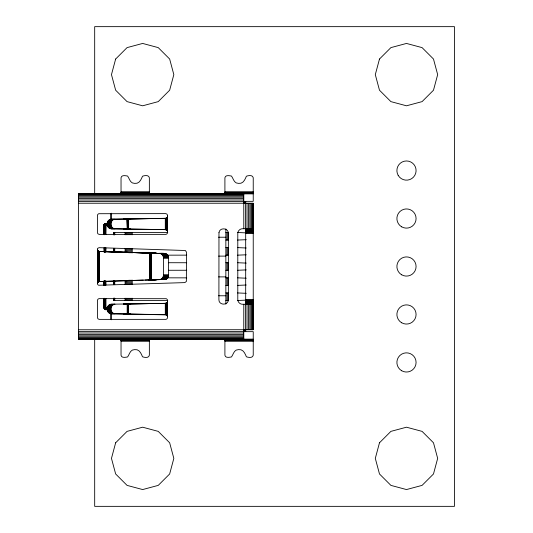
<?xml version="1.0" encoding="UTF-8"?>
<svg xmlns="http://www.w3.org/2000/svg" width="533" height="533" viewBox="0 0 533 533"><rect width="100%" height="100%" fill="white"/><g stroke="black" fill="none" stroke-linecap="round" stroke-linejoin="round"><path stroke-width="0.8" d="M144.976 280.045L165.217 279.432C167.475 279.239 168.628 276.747 168.601 274.715L168.601 258.285C168.308 249.737 156.416 255.021 151.579 253.195L99.451 251.423C97.559 251.436 96.546 248.538 98.452 251.27L98.425 281.737L97.426 283.256L98.678 281.551L126.787 280.638M107.593 309.466L105.341 309.373L104.128 308.161L104.035 298.447M104.035 285.168L104.035 281.024M104.035 247.832L104.128 252.149M104.035 234.553L104.128 224.839L105.341 223.627L107.593 223.534M144.976 252.955L154.343 253.155L150.792 253.128L150.792 279.872L151.072 253.155L151.072 279.845L151.272 253.168L165.217 253.568M167.575 316.489L166.902 315.043L165.703 314.643L165.703 303.344C168.635 301.738 167.622 302.378 165.896 303.35L123.469 303.983L166.076 303.35M167.575 215.505L167.575 232.508L167.135 233.721L166.016 234.367L99.318 234.393L98.099 233.954L97.539 233.154L97.426 215.505L97.786 214.399L98.732 213.713L165.69 213.62C168.228 213.613 168.328 218.144 165.896 218.363L111.25 219.216C105.914 219.416 105.914 228.604 111.25 228.804L166.036 229.636L167.269 230.516L165.703 229.656L165.703 218.357L166.902 217.957L167.502 217.018L167.575 231.549L167.482 217.051M167.575 301.451L167.575 316.535L167.155 302.637L167.575 316.535L167.575 300.492L167.215 299.386L166.269 298.7L99.018 298.627L97.979 299.16L97.452 300.199L97.459 317.821L98.099 318.941L99.318 319.38L166.016 319.354L167.135 318.707L167.575 317.495L167.575 300.492M126.787 252.362L98.678 251.449C97.679 251.363 97.033 248.831 97.699 250.637L97.426 283.283M165.217 279.432L98.985 281.591L99.105 251.416L98.625 251.356L99.451 251.423L99.451 281.577L98.319 281.77L97.446 282.936M149.986 279.932L148.287 279.938L149.9 279.938L149.9 253.062L148.287 253.062L150.199 253.088L149.986 279.932L149.053 279.925L150.293 279.905L150.373 253.102L150.199 279.912L150.892 279.898L150.533 279.892L150.672 253.122L151.712 253.115M166.336 218.29L128.246 218.956L127.927 229.05L128.286 229.057L128.346 218.95L128.313 229.063L130.392 229.07L123.469 229.017M151.425 279.892L150.626 279.885L150.792 253.128L150.533 279.892L152.738 279.872L150.766 279.872M150.912 279.858L151.072 253.155M129.113 314.044L128.533 314.057L130.392 314.057L128.313 314.044L128.393 303.937L130.392 303.93L123.469 303.983M150.586 279.885L150.792 253.128M167.575 229.856L167.575 231.502L167.169 217.637L167.082 230.276L167.215 217.624L166.249 218.317M98.931 281.571L98.145 281.804L98.985 281.591L98.838 251.389L98.452 251.27L98.199 281.864L97.612 282.497L99.098 281.577L99.451 251.423L98.578 251.416M127.927 229.05L126.747 229.043L127.787 229.043L127.88 218.97L129.259 218.95L128.573 218.943L128.313 229.063L130.232 229.07M149.766 279.912L150.279 279.905L150.499 253.108L150.892 253.102L150.359 253.102L151.265 253.108M149.9 279.938L150.199 253.088L150.559 253.102M165.896 229.65L166.149 218.297L166.316 229.77L165.703 229.656L165.83 218.35L165.303 218.357L165.303 229.656L166.036 229.636L128.573 229.07L128.573 218.943L165.703 218.357M165.303 314.643L165.703 314.643L165.83 303.337L165.996 314.67L165.303 314.643L165.303 303.344L166.609 303.15L167.342 302.364M97.426 283.256L97.426 249.717L98.039 251.036L97.706 282.363M127.614 229.037L124.509 229.023L127.487 229.03L127.933 218.97L128.007 229.05L124.775 229.03M97.899 250.963L98.752 251.429L149.9 253.062L98.678 251.449L98.725 281.631L98.452 251.27L97.939 281.984M98.985 281.591L99.451 251.423M128.393 229.063L128.573 218.943L130.392 218.943M165.896 314.637L166.602 314.883L128.393 314.05L128.573 303.93L165.896 303.35M104.128 234.773L104.062 225.126L104.814 223.893L105.927 223.547L105.927 224.879L105.341 225.426L105.341 234.553M104.062 225.126C103.868 223.867 107.1 223.067 104.941 223.84C103.862 227.364 105.101 221.641 107.593 223.627M98.059 251.043L97.639 282.463L97.426 249.717L97.492 282.803M98.472 281.697L98.452 251.27L97.766 282.19M128.007 229.05L128.246 218.956L129.133 218.956L128.286 218.956L128.007 229.05L127.933 218.97L126.941 218.97L127.72 218.976L127.787 229.043L127.72 218.976L123.469 218.996M98.452 251.27L97.639 282.463L97.472 250.104M107.593 308.221C106.52 307.001 102.489 308.734 105.927 309.466L105.927 298.447M128.313 314.044L128.573 303.93L128.573 314.057L165.996 314.67L166.149 303.284L166.429 314.803L166.429 303.19L166.602 314.883L167.575 316.535L167.482 302.038L167.575 316.535M167.082 230.276L167.169 217.637L167.575 231.502L167.575 216.465M104.128 298.227L104.228 308.394M166.956 217.864L166.856 230.063M166.956 302.851L166.602 314.883L167.122 315.263M105.108 223.72C102.882 226.092 106.167 224.919 107.593 224.566M104.395 298.447L104.395 307.574C108.026 311.325 102.776 307.961 104.628 308.201C106.407 306.968 105.987 309.02 104.535 308.72C103.049 305.949 105.634 311.492 107.593 309.353M105.927 225.426L104.981 224.893L104.321 225.106L104.395 234.553M167.442 217.158L167.575 231.549L167.169 217.637L166.602 229.896L166.149 218.297L166.662 229.883M128.393 314.05L114.968 313.784C112.563 313.737 110.871 311.339 110.917 309.067C109.638 309.653 101.103 308.334 105.627 307.574L105.627 298.447M107.593 307.574L104.042 307.628L104.062 298.447M160.14 279.432C162.398 279.239 163.558 276.747 163.524 274.715L163.524 258.285C163.558 256.253 162.398 253.761 160.14 253.568M127.88 218.97L127.347 218.99L127.447 229.03L114.968 228.804C109.631 228.604 109.631 219.416 114.968 219.216L127.187 218.996L127.447 229.03L127.447 218.983L125.775 218.976M128.979 314.044L111.25 313.784C105.914 313.584 105.914 304.396 111.25 304.196L127.787 303.957L127.787 314.03L126.747 314.03L128.007 314.037M110.917 309.067C110.804 306.748 112.51 304.25 114.968 304.196L110.544 304.283M104.062 234.553L104.062 225.153L104.475 224.266L105.927 223.534M107.593 225.426L104.035 225.426L104.128 224.839L105.927 223.587L104.868 225.426L104.814 234.553M104.035 225.426C105.034 223.2 106.66 222.627 104.675 225.186M104.241 224.566L104.042 225.386M105.068 298.447L105.068 307.574C103.575 307.501 105.327 309.7 105.334 308.121C102.876 306.228 107.766 313.317 104.588 307.574L104.588 298.447M104.062 307.874L107.593 308.52M167.529 231.082L167.275 230.489L167.575 231.549L167.342 217.377M167.449 315.809L167.169 302.624L167.529 316.069M104.375 308.387C105.108 309.8 104.595 308.88 105.068 307.574M105.627 309.44L104.814 307.941L104.814 298.447M104.182 224.813L104.328 225.426L104.135 224.826M105.634 308.194L105.641 309.013L104.761 308.96M107.593 225.126L104.894 224.6L104.115 225.179L104.241 234.553M104.968 307.694L104.621 308.854L105.028 309.24M107.593 223.893L105.914 223.847L104.908 225.186M104.941 223.84L104.401 225.352M105.334 225.426L105.427 225.106C105.008 225.579 106.527 223.187 104.501 224.3M105.814 307.574C104.734 309.653 102.263 307.694 105.927 307.954M104.568 224.366L104.088 225.019M104.162 307.701L105.927 308.827L107.593 308.794M105.334 223.653L105.767 223.653L104.968 223.807M104.475 224.266L104.142 224.806M104.108 308.081L104.062 307.574L105.747 308.92M105.068 234.553L105.141 225.279M104.062 225.426L104.168 224.866M105.627 307.574L105.048 307.741M166.043 229.696L165.896 218.363M98.752 251.429L99.098 251.423M105.781 225.013L105.627 234.553M107.593 309.213C105.694 311.325 103.375 305.782 105.641 309.013L105.181 309.24M104.348 224.44L104.901 224.047M104.295 224.646C106.314 223.9 108.625 225.845 110.984 224.893M105.687 225.366L105.927 225.186M105.82 224.646L105.927 224.087L110.917 224.08M105.494 223.927L105.927 223.893L104.794 223.993M166.889 217.97L166.602 229.896L166.589 218.17M166.889 302.951L166.602 314.883L166.589 303.157M166.316 314.75L166.149 303.284L166.416 314.75M246.246 239.683L237.545 240.057M246.246 254.794L237.545 255.167M246.246 269.898L237.545 270.278M246.246 285.008L237.545 285.388M246.246 300.119L237.545 300.492M107.593 223.74L105.407 223.74M105.714 309.22L105.394 309.373L105.927 309.466M127.347 218.99L124.642 218.99M127.42 303.97L123.649 303.983M128.286 303.943L128.979 303.943M128.44 280.585L143.324 280.098M128.54 229.07L129.113 229.063M165.303 303.344L165.703 303.344M152.871 253.135L150.959 253.142L150.792 279.872L150.999 253.148L156.655 253.195L150.499 253.108L150.499 279.892L150.672 253.122L152.738 253.128M150.626 279.885L153.724 279.852L151.185 279.838L151.272 253.168L156.036 253.188L151.512 253.188L151.339 279.825L154.777 279.838M105.927 308.327L104.848 308.221L105.387 307.674L105.341 298.447M127.187 303.983L127.187 314.004L124.509 314.01L127.487 314.017L127.487 303.97L125.775 303.963L127.787 303.957L126.941 303.957M121.038 191.9L149.36 191.9M224.906 191.9L253.235 191.9M121.038 192.226L149.36 192.226M224.906 192.226L253.235 192.226M121.038 192.546L149.36 192.546M224.906 192.546L253.235 192.546M121.038 192.846L149.36 192.846M224.906 192.846L253.235 192.846M121.038 193.113L149.36 193.113M224.906 193.113L253.235 193.113M121.038 193.346L149.36 193.346M224.906 193.346L253.235 193.346M121.038 193.539L149.36 193.539M224.906 193.539L253.235 193.539M121.038 193.679L149.36 193.679M224.906 193.679L253.235 193.679M253.235 193.792L78.544 193.792L78.544 339.208L253.235 339.208M78.544 193.885L110.644 193.885M78.544 193.932L243.754 193.932M78.544 194.172L110.644 194.172L110.644 193.792M78.544 194.358L243.754 194.358M78.544 195.051L243.754 195.051M78.544 195.997L243.754 195.997M78.544 197.163L243.754 197.163M78.544 198.509L243.754 198.509M78.544 200.002L243.754 200.002M245.68 201.461L243.754 201.374L253.235 201.341L253.235 177.736C252.782 174.784 248.431 175.417 246.379 176.23C245.02 179.588 243.168 184.058 238.504 183.379C233.94 183.472 233.461 178.735 231.509 176.07C229.483 175.67 225.299 174.784 224.906 177.736L224.906 193.792M78.544 201.594L245.68 201.594M243.754 201.787L245.68 201.787M243.754 202.02L245.68 202.02M243.754 202.287L245.68 202.287M243.754 202.587L245.68 202.587M243.754 202.906L245.68 202.906M78.544 203.233L245.68 203.233L245.68 201.341M124.769 218.983L127.447 218.983L127.487 229.03M111.25 219.216L114.968 219.216M110.544 219.296L114.262 219.296M109.858 219.516L113.576 219.516M109.218 219.869L112.936 219.869M108.645 220.342L112.363 220.342M108.146 220.922L111.863 220.922M107.739 221.595L111.457 221.595M107.446 222.334L111.164 222.334M107.26 223.12L110.984 223.12M107.2 223.933L110.917 223.933M107.593 224.313L105.801 224.3M107.446 225.679L111.164 225.679M107.739 226.418L111.457 226.418M108.146 227.091L111.863 227.091M108.645 227.671L112.363 227.671M109.218 228.144L112.936 228.144M109.858 228.497L113.576 228.497M110.544 228.717L114.262 228.717M253.235 228.73L242.515 228.73C239.99 228.684 237.745 230.929 237.791 233.447L237.791 299.553C237.745 302.078 239.99 304.316 242.515 304.27L253.235 304.27M111.25 228.804L114.968 228.804M245.68 228.784L253.235 228.784M245.68 228.957L253.235 228.957M245.68 229.243L253.235 229.243M245.68 229.63L253.235 229.63M245.68 230.109L253.235 230.109M245.68 230.676L253.235 230.676M245.68 231.309L253.235 231.309M245.68 231.988L253.235 231.988M167.735 232.521L113.482 232.521L113.482 234.78M225.852 232.508L228.331 232.508M237.545 232.508L246.246 232.881M245.68 232.714L253.235 232.714M245.68 233.447L253.235 233.447M218.563 237.225L225.852 237.225M225.852 240.057L228.331 240.057M225.852 247.612L228.331 247.612M237.545 247.612L246.246 247.992M160.733 253.661L165.81 253.661M161.306 253.888L166.383 253.888M161.845 254.248L166.916 254.248M162.325 254.721L167.402 254.721M167.522 255.167L186.717 255.147M225.852 255.167L228.331 255.167M162.738 255.3L167.815 255.3M163.078 255.967L168.155 255.967M218.563 256.113L225.852 256.113M163.325 256.699L168.401 256.699M163.478 257.479L168.555 257.479M163.524 258.285L168.601 258.285M168.355 262.722L186.717 262.742M225.852 262.722L228.331 262.722M237.545 262.722L246.246 263.102M168.355 270.278L186.717 270.258M225.852 270.278L228.331 270.278M163.524 274.715L168.601 274.715M163.478 275.521L168.555 275.521M163.325 276.301L168.401 276.301M218.563 276.887L225.852 276.887M163.078 277.033L168.155 277.033M162.738 277.7L167.815 277.7M167.522 277.833L186.717 277.853M225.852 277.833L228.331 277.833M237.545 277.833L246.246 278.206M162.325 278.279L167.402 278.279M161.845 278.752L166.916 278.752M161.306 279.112L166.383 279.112M160.733 279.339L165.81 279.339M150.293 279.905L150.199 253.088M225.852 285.388L228.331 285.388M225.852 292.943L228.331 292.943M237.545 292.943L246.246 293.317M218.563 295.775L225.852 295.775M245.68 299.553L253.235 299.553M245.68 300.286L253.235 300.286M167.735 300.479L113.482 300.479L113.482 298.22M225.852 300.492L228.331 300.492M245.68 301.012L253.235 301.012M245.68 301.691L253.235 301.691M245.68 302.324L253.235 302.324M245.68 302.891L253.235 302.891M245.68 303.37L253.235 303.37M245.68 303.757L253.235 303.757M245.68 304.043L253.235 304.043M109.858 304.503L113.576 304.503M109.218 304.856L112.936 304.856M108.645 305.329L112.363 305.329M108.146 305.909L111.863 305.909M107.739 306.582L111.457 306.582M107.446 307.321L111.164 307.321M107.593 307.907L105.807 307.801M107.26 308.107L110.984 308.107M107.2 308.92L110.917 308.92M107.26 309.88L110.984 309.88M107.446 310.666L111.164 310.666M107.739 311.405L111.457 311.405M108.146 312.078L111.863 312.078M108.645 312.658L112.363 312.658M109.218 313.131L112.936 313.131M109.858 313.484L113.576 313.484M110.544 313.704L114.262 313.704M111.25 313.784L114.968 313.784M123.469 314.004L127.187 314.004M130.392 314.057L127.927 314.037M124.622 314.01L127.487 314.017M78.544 329.767L253.235 329.727L253.235 203.273L243.754 203.233M243.754 330.094L245.68 330.094M243.754 330.413L245.68 330.413M243.754 330.713L245.68 330.713M243.754 330.98L245.68 330.98M243.754 331.213L245.68 331.213M78.544 331.406L245.68 331.406M243.754 331.539L245.68 331.539M243.754 331.659L253.235 331.659L253.235 355.264C252.782 358.216 248.431 357.583 246.379 356.77C245.02 353.412 243.168 348.942 238.504 349.621C233.94 349.528 233.461 354.265 231.509 356.93C229.483 357.33 225.299 358.216 224.906 355.264L224.906 339.208M78.544 332.998L243.754 332.998M78.544 334.491L243.754 334.491M78.544 335.837L243.754 335.837M78.544 337.003L243.754 337.003M78.544 337.949L243.754 337.949M78.544 338.642L243.754 338.642M78.544 338.828L110.644 338.828L110.644 339.208M78.544 339.068L243.754 339.068M121.038 339.321L149.36 339.321M224.906 339.321L253.235 339.321M121.038 339.461L149.36 339.461M224.906 339.461L253.235 339.461M121.038 339.654L149.36 339.654M224.906 339.654L253.235 339.654M121.038 339.887L149.36 339.887M224.906 339.887L253.235 339.887M121.038 340.154L149.36 340.154M224.906 340.154L253.235 340.154M121.038 340.454L149.36 340.454M224.906 340.454L253.235 340.454M121.038 340.774L149.36 340.774M224.906 340.774L253.235 340.774M121.038 341.1L149.36 341.1M224.906 341.1L253.235 341.1M126.154 218.976L127.647 218.976M155.549 279.825L151.392 279.818L156.655 279.805L151.185 279.838L151.339 253.175L151.579 279.805M128.393 303.937L129.259 303.937M127.787 314.03L126.134 314.024L128.08 314.037L128.113 303.95L128.1 314.037L124.769 314.017M165.303 229.656L165.703 229.656M128.44 252.415L143.324 252.902M166.662 314.87L167.169 302.624L167.269 315.496L167.169 302.624L167.022 315.21M98.678 281.551L99.098 281.577M104.241 308.221L104.914 308.96M98.472 251.303L98.725 281.631L98.292 251.196M105.181 223.74L105.074 223.92M105.547 309.367L104.821 309.1M167.449 230.822L167.169 217.637M104.588 307.708L104.241 307.574L104.241 298.447M97.699 250.637L97.639 282.463L97.572 250.397M104.481 225.279L104.588 234.553M127.627 218.976L127.72 229.037M167.562 301.658L167.569 303.31M253.095 203.273L253.095 228.73M253.095 304.27L253.095 329.727M252.669 203.273L252.669 228.73M252.669 304.27L252.669 329.727M251.969 203.273L251.969 228.73M251.969 304.27L251.969 329.727M251.023 203.273L251.023 228.73M251.023 304.27L251.023 329.727M249.864 203.273L249.864 228.73M249.864 304.27L249.864 329.727M248.511 203.273L248.511 228.73M248.511 304.27L248.511 329.727M247.019 203.273L247.019 228.73M247.019 304.27L247.019 329.727M245.68 228.231L245.68 304.769M245.68 329.767L245.68 331.659M245.433 203.273L245.433 228.73M245.433 304.27L245.433 329.727M243.754 193.792L243.794 228.73M243.794 304.27L243.754 339.208M228.111 232.508L228.111 240.057M228.111 247.612L228.111 255.167M228.111 262.722L228.111 270.278M228.111 277.833L228.111 285.388M228.111 292.943L228.111 300.492M226.998 232.508L226.998 240.057M226.998 247.612L226.998 255.167M226.998 262.722L226.998 270.278M226.998 277.833L226.998 285.388M226.998 292.943L226.998 300.492M225.852 228.917L225.852 304.083M149.36 193.792L149.36 177.736C148.914 174.784 144.556 175.417 142.504 176.23C141.145 179.588 139.3 184.058 134.629 183.379C130.072 183.472 129.586 178.735 127.634 176.07C125.621 175.67 121.417 174.777 121.038 177.736L121.038 193.792M149.36 339.208L149.36 355.264C148.914 358.216 144.556 357.583 142.504 356.77C141.145 353.412 139.3 348.942 134.629 349.621C130.072 349.528 129.586 354.265 127.634 356.93C125.608 357.33 121.431 358.216 121.038 355.264L121.038 339.208M132.251 232.521L132.251 234.78M132.251 248.385L132.251 252.895M132.251 280.105L132.251 284.615M132.251 298.22L132.251 300.479M131.225 232.521L131.225 234.78M131.225 248.385L131.225 252.895M131.225 280.105L131.225 284.615M131.225 298.22L131.225 300.479M130.145 232.521L130.145 234.78M130.145 248.385L130.145 252.895M130.145 280.105L130.145 284.615M130.145 298.22L130.145 300.479M129.059 232.521L129.059 234.78M129.059 248.385L129.059 252.895M129.059 280.105L129.059 284.615M129.059 298.22L129.059 300.479M128.286 218.956L128.286 229.057M127.98 232.521L127.98 234.78M127.98 248.385L127.98 252.142M127.98 280.858L127.98 284.615M127.98 298.22L127.98 300.479M127.187 218.996L127.187 229.017M126.941 232.521L126.941 234.78M126.941 248.385L126.941 252.142M126.941 280.858L126.941 284.615M126.941 298.22L126.941 300.479M125.975 232.521L125.975 234.78M125.975 248.385L125.975 252.142M125.975 280.858L125.975 284.615M125.975 298.22L125.975 300.479M125.108 232.521L125.108 234.78M125.108 248.385L125.108 252.142M125.108 280.858L125.108 284.615M125.108 298.22L125.108 300.479M114.742 232.521L114.742 234.78M114.742 248.385L114.742 252.142M114.742 280.858L114.742 284.615M114.742 298.22L114.742 300.479M114.528 232.521L114.528 234.78M114.528 248.385L114.528 252.142M114.528 280.858L114.528 284.615M114.528 298.22L114.528 300.479M114.282 232.521L114.282 234.78M114.282 248.385L114.282 252.142M114.282 280.858L114.282 284.615M114.282 298.22L114.282 300.479M114.029 232.521L114.029 234.78M114.029 248.385L114.029 252.142M114.029 280.858L114.029 284.615M114.029 298.22L114.029 300.479M113.756 232.521L113.756 234.78M113.756 248.385L113.756 252.142M113.756 280.858L113.756 284.615M113.756 298.22L113.756 300.479M113.482 248.371L113.482 252.149M113.482 280.851L113.482 284.629M111.59 213.22L111.59 219.376M111.59 313.624L111.59 319.78M110.644 213.5L110.644 219.25M110.644 313.75L110.644 319.5M105.927 225.126L105.927 234.553M105.927 247.832L105.927 251.976M105.927 281.024L105.927 285.168M105.627 247.832L105.627 251.976M105.627 281.024L105.627 285.168M105.341 247.832L105.341 251.976M105.341 281.024L105.341 285.168M105.068 247.832L105.068 251.976M105.068 281.024L105.068 285.168M104.814 247.832L104.814 251.976M104.814 281.024L104.814 285.168M104.588 247.832L104.588 251.976M104.588 281.024L104.588 285.168M104.395 247.832L104.395 251.976M104.395 281.024L104.395 285.168M104.241 247.832L104.241 251.976M104.241 281.024L104.241 285.168M104.128 280.851L104.128 285.388L104.062 281.024M94.681 194.045L94.681 26.65L454.456 26.65L454.456 506.35L94.681 506.35L94.681 338.955M104.621 308.107L105.068 308.394L104.621 308.107M97.446 249.098L97.426 283.629L97.766 284.649L98.645 285.262L184.818 282.603L186.363 281.477L186.463 252.096L185.384 250.51L99.178 247.672L97.945 248.145L97.446 249.098M218.97 232.674L218.903 299.553C218.643 305.629 228.61 305.629 228.351 299.553L228.351 233.447C228.624 227.858 219.616 227.111 218.97 232.674M115.648 59.03L111.47 74.62L115.648 90.21L127.061 101.623L142.651 105.801L158.241 101.623L169.654 90.21L173.831 74.62L169.654 59.03L158.241 47.617L142.651 43.44L127.061 47.617L115.648 59.03M115.648 442.79L111.47 458.38L115.648 473.97L127.061 485.383L142.651 489.56L158.241 485.383L169.654 473.97L173.831 458.38L169.654 442.79L158.241 431.377L142.651 427.2L127.061 431.377L115.648 442.79M379.483 59.03L375.305 74.62L379.483 90.21L390.896 101.623L406.486 105.801L422.076 101.623L433.489 90.21L437.666 74.62L433.489 59.03L422.076 47.617L406.486 43.44L390.896 47.617L379.483 59.03M379.483 442.79L375.305 458.38L379.483 473.97L390.896 485.383L406.486 489.56L422.076 485.383L433.489 473.97L437.666 458.38L433.489 442.79L422.076 431.377L406.486 427.2L390.896 431.377L379.483 442.79M127.447 229.03L127.22 218.996L127.394 229.023M398.178 175.357A9.594 9.594 0 0 0 414.801 175.357A9.594 9.594 0 0 0 406.486 160.966A9.594 9.594 0 0 0 398.178 175.357M401.689 226.838A9.594 9.594 0 0 0 416.08 218.53A9.594 9.594 0 0 0 401.689 210.222A9.594 9.594 0 0 0 401.689 226.838M401.689 274.808A9.594 9.594 0 0 0 416.08 266.5A9.594 9.594 0 0 0 401.689 258.192A9.594 9.594 0 0 0 401.689 274.808M401.689 322.778A9.594 9.594 0 0 0 416.08 314.47A9.594 9.594 0 0 0 401.689 306.162A9.594 9.594 0 0 0 401.689 322.778M401.689 370.748A9.594 9.594 0 0 0 416.08 362.44A9.594 9.594 0 0 0 401.689 354.132A9.594 9.594 0 0 0 401.689 370.748"/></g></svg>
